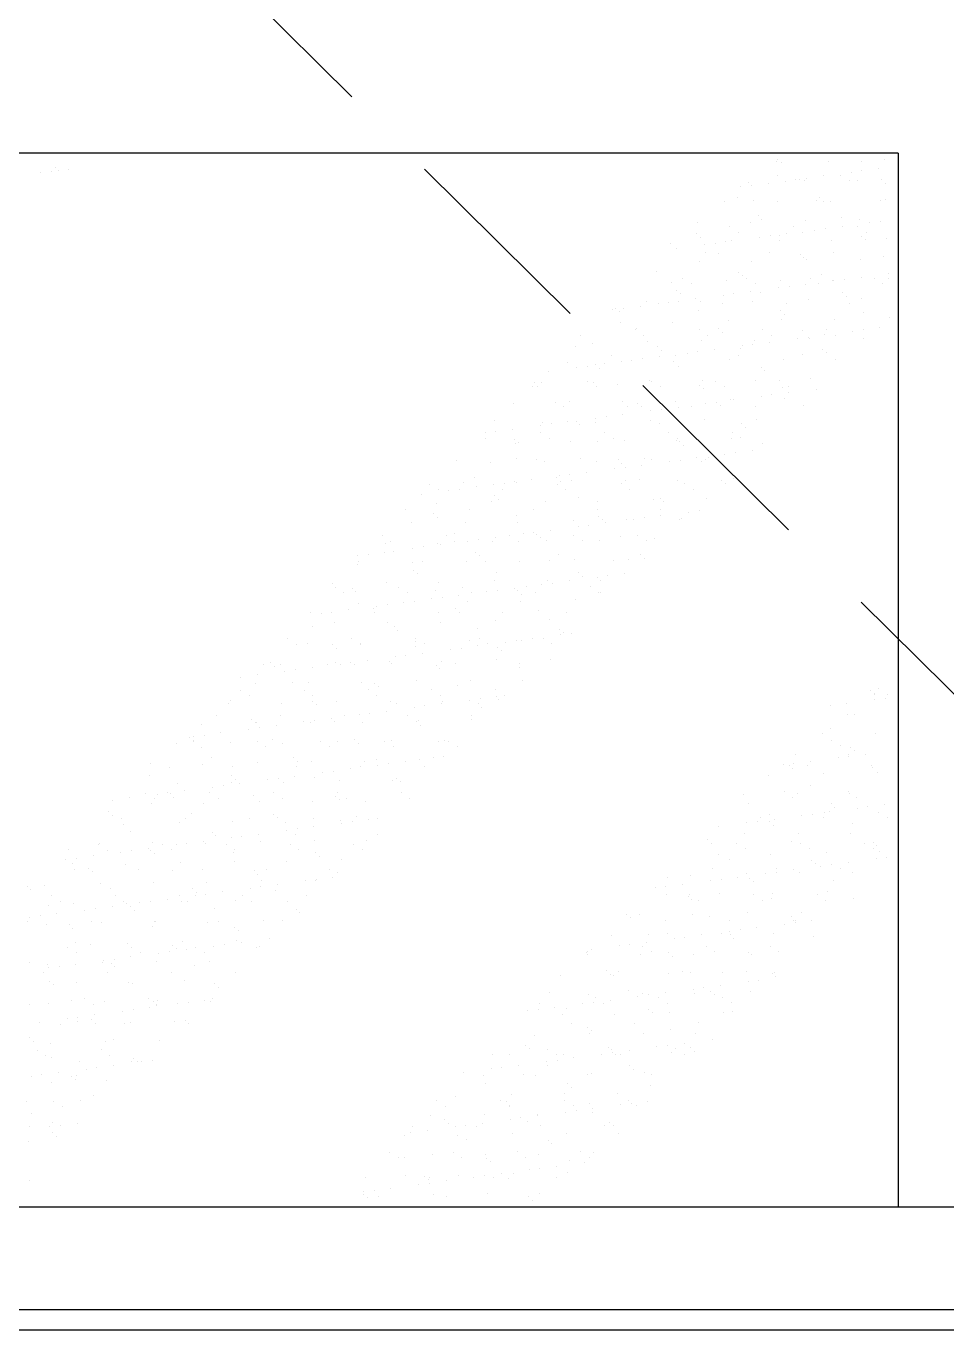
# Model space of a CAD drawing. Extents: x 686 to 7153, y 6615 to 11583.
# Drawn here: x 2781 to 3230, y 8051 to 8687 of the extents above; entities that cross this region are included whole.
import ezdxf

# ---------------------------------------------------------------- set-up
doc = ezdxf.new("R2010")
doc.units = 0
doc.header["$MEASUREMENT"] = 0
doc.linetypes.add('DASHED2', pattern=[0.375, 0.25, -0.125])
for name, color, linetype in [('2', 2, 'CONTINUOUS'), ('3', 3, 'CONTINUOUS'), ('7', 7, 'CONTINUOUS'), ('BH', 3, 'CONTINUOUS'), ('TEXT', 3, 'CONTINUOUS')]:
    doc.layers.add(name, color=color, linetype=linetype)

# ---------------------------------------------------------------- blocks, each defined once
blk = doc.blocks.new('Q')
at = {"layer": 'BH'}
for p, q in [((405.98, -79.84), (405.98, -79.84)), ((407, -88.81), (407, -88.81)), ((408.81, -86.83), (408.81, -86.83)), ((410.65, -88.52), (410.65, -88.52)), ((415.13, -87.74), (415.13, -87.74)), ((760.74, -84.15), (760.74, -84.15)), ((761.34, -82.97), (761.34, -82.97)), ((763.19, -84.66), (763.19, -84.66)), ((786.32, -84.27), (786.32, -84.27)), ((801.95, -83.85), (801.95, -83.85)), ((802.28, -88.56), (802.28, -88.56)), ((810.41, -87.48), (810.41, -87.48)), ((813.33, -83.3), (813.33, -83.3)), ((401.79, -89.5), (401.79, -89.5)), ((747.25, -94.5), (747.25, -94.5)), ((756.58, -94.57), (756.58, -94.57)), ((760.99, -90.88), (760.99, -90.88)), ((765.21, -93.56), (765.21, -93.56)), ((770.16, -92.78), (770.16, -92.78)), ((771.89, -92.63), (771.89, -92.63)), ((774.26, -93.52), (774.26, -93.52)), ((775.37, -92.1), (775.37, -92.1)), ((783.5, -91.03), (783.5, -91.03)), ((792.13, -90.82), (792.13, -90.82)), ((796.35, -93.51), (796.35, -93.51)), ((797.08, -89.24), (797.08, -89.24)), ((800.43, -93.19), (800.43, -93.19)), ((811.9, -92.97), (811.9, -92.97)), ((813.75, -94.66), (813.75, -94.66)), ((741.83, -101.41), (741.83, -101.41)), ((743.24, -96.33), (743.24, -96.33)), ((748.45, -95.64), (748.45, -95.64)), ((781.84, -101.75), (781.84, -101.75)), ((735.19, -103.75), (735.19, -103.75)), ((749.25, -103.29), (749.25, -103.29)), ((761.37, -103.41), (761.37, -103.41)), ((780.39, -103.24), (780.39, -103.24)), ((783.68, -103.44), (783.68, -103.44)), ((786.95, -103.54), (786.95, -103.54)), ((811.53, -103.18), (811.53, -103.18)), ((813.96, -102.56), (813.96, -102.56)), ((722.3, -113.64), (722.3, -113.64)), ((747.88, -113.76), (747.88, -113.76)), ((751.78, -110.53), (751.78, -110.53)), ((753.62, -112.22), (753.62, -112.22)), ((774.89, -112.79), (774.89, -112.79)), ((792.38, -111.41), (792.38, -111.41)), ((801.06, -112.46), (801.06, -112.46)), ((806.3, -113.92), (806.3, -113.92)), ((811.5, -113.23), (811.5, -113.23)), ((721.72, -119.3), (721.72, -119.3)), ((737.93, -115.98), (737.93, -115.98)), ((742.14, -118.66), (742.14, -118.66)), ((757.67, -120.32), (757.67, -120.32)), ((762.32, -120.19), (762.32, -120.19)), ((765.8, -119.25), (765.8, -119.25)), ((769.07, -115.92), (769.07, -115.92)), ((773.29, -118.61), (773.29, -118.61)), ((779.38, -117.46), (779.38, -117.46)), ((784.59, -116.78), (784.59, -116.78)), ((792.72, -115.71), (792.72, -115.71)), ((800.21, -115.86), (800.21, -115.86)), ((802.34, -120.53), (802.34, -120.53)), ((804.43, -118.55), (804.43, -118.55)), ((708.81, -123.99), (708.81, -123.99)), ((711.96, -126.34), (711.96, -126.34)), ((723.56, -120.99), (723.56, -120.99)), ((725.55, -124.55), (725.55, -124.55)), ((730.75, -123.86), (730.75, -123.86)), ((735.82, -123.02), (735.82, -123.02)), ((738.88, -122.79), (738.88, -122.79)), ((752.46, -121.01), (752.46, -121.01)), ((762, -122.68), (762, -122.68)), ((787.58, -122.81), (787.58, -122.81)), ((804.18, -122.22), (804.18, -122.22)), ((814.59, -121.83), (814.59, -121.83)), ((722.93, -132.91), (722.93, -132.91)), ((726.18, -128.39), (726.18, -128.39)), ((732.26, -128.97), (732.26, -128.97)), ((748.51, -133.03), (748.51, -133.03)), ((757.33, -128.33), (757.33, -128.33)), ((772.28, -129.31), (772.28, -129.31)), ((774.12, -131), (774.12, -131)), ((775.52, -132.06), (775.52, -132.06)), ((788.47, -128.28), (788.47, -128.28)), ((801.69, -131.73), (801.69, -131.73)), ((812.88, -130.19), (812.88, -130.19)), ((702.2, -137.74), (702.2, -137.74)), ((742.21, -138.09), (742.21, -138.09)), ((744.06, -139.78), (744.06, -139.78)), ((782.82, -138.97), (782.82, -138.97)), ((815.52, -138.6), (815.52, -138.6)), ((709.44, -143.26), (709.44, -143.26)), ((714.86, -141.07), (714.86, -141.07)), ((719.08, -143.76), (719.08, -143.76)), ((736.45, -142.29), (736.45, -142.29)), ((746, -141.02), (746, -141.02)), ((750.22, -143.7), (750.22, -143.7)), ((761.68, -145.68), (761.68, -145.68)), ((762.63, -141.95), (762.63, -141.95)), ((766.89, -145), (766.89, -145)), ((775.02, -143.93), (775.02, -143.93)), ((777.15, -140.96), (777.15, -140.96)), ((781.36, -143.65), (781.36, -143.65)), ((788.21, -142.07), (788.21, -142.07)), ((788.6, -142.14), (788.6, -142.14)), ((793.81, -141.45), (793.81, -141.45)), ((801.94, -140.38), (801.94, -140.38)), ((808.29, -140.9), (808.29, -140.9)), ((812.5, -143.59), (812.5, -143.59)), ((815.22, -141.1), (815.22, -141.1)), ((697.38, -152.51), (697.38, -152.51)), ((712.15, -146.86), (712.15, -146.86)), ((713.05, -152.09), (713.05, -152.09)), ((714, -148.55), (714, -148.55)), ((721.18, -151.02), (721.18, -151.02)), ((723.56, -152.18), (723.56, -152.18)), ((734.77, -149.23), (734.77, -149.23)), ((739.97, -148.54), (739.97, -148.54)), ((748.1, -147.47), (748.1, -147.47)), ((749.14, -152.3), (749.14, -152.3)), ((752.76, -147.75), (752.76, -147.75)), ((776.15, -151.33), (776.15, -151.33)), ((792.77, -148.09), (792.77, -148.09)), ((794.62, -149.78), (794.62, -149.78)), ((802.32, -150.99), (802.32, -150.99)), ((680.93, -156.31), (680.93, -156.31)), ((682.09, -155.64), (682.09, -155.64)), ((683.94, -157.33), (683.94, -157.33)), ((686.14, -155.63), (686.14, -155.63)), ((694.26, -154.56), (694.26, -154.56)), ((703.12, -153.49), (703.12, -153.49)), ((707.85, -152.77), (707.85, -152.77)), ((722.7, -156.52), (722.7, -156.52)), ((734.26, -153.43), (734.26, -153.43)), ((762.71, -156.87), (762.71, -156.87)), ((764.55, -158.56), (764.55, -158.56)), ((765.4, -153.37), (765.4, -153.37)), ((796.54, -153.32), (796.54, -153.32)), ((803.32, -157.75), (803.32, -157.75)), ((684.49, -162.4), (684.49, -162.4)), ((692.64, -165.3), (692.64, -165.3)), ((710.07, -162.53), (710.07, -162.53)), ((737.08, -161.55), (737.08, -161.55)), ((763.26, -161.22), (763.26, -161.22)), ((788.84, -161.34), (788.84, -161.34)), ((811.16, -165.06), (811.16, -165.06)), ((815.85, -160.37), (815.85, -160.37)), ((664.87, -168.91), (664.87, -168.91)), ((691.8, -166.17), (691.8, -166.17)), ((696.01, -168.86), (696.01, -168.86)), ((722.94, -166.11), (722.94, -166.11)), ((724.19, -171.45), (724.19, -171.45)), ((727.16, -168.8), (727.16, -168.8)), ((732.65, -165.64), (732.65, -165.64)), ((734.49, -167.33), (734.49, -167.33)), ((749.77, -171.57), (749.77, -171.57)), ((754.08, -166.06), (754.08, -166.06)), ((758.3, -168.74), (758.3, -168.74)), ((770.9, -170.36), (770.9, -170.36)), ((773.25, -166.53), (773.25, -166.53)), ((776.11, -169.68), (776.11, -169.68)), ((776.78, -170.6), (776.78, -170.6)), ((784.24, -168.61), (784.24, -168.61)), ((785.22, -166), (785.22, -166)), ((789.44, -168.69), (789.44, -168.69)), ((797.82, -166.82), (797.82, -166.82)), ((802.95, -170.26), (802.95, -170.26)), ((803.03, -166.13), (803.03, -166.13)), ((662.57, -174.08), (662.57, -174.08)), ((671, -172.75), (671, -172.75)), ((698.01, -171.78), (698.01, -171.78)), ((702.59, -174.42), (702.59, -174.42)), ((704.43, -176.11), (704.43, -176.11)), ((717.07, -177.45), (717.07, -177.45)), ((722.27, -176.76), (722.27, -176.76)), ((730.4, -175.69), (730.4, -175.69)), ((743.19, -175.31), (743.19, -175.31)), ((743.99, -173.9), (743.99, -173.9)), ((749.19, -173.22), (749.19, -173.22)), ((757.32, -172.15), (757.32, -172.15)), ((783.21, -175.65), (783.21, -175.65)), ((785.05, -177.34), (785.05, -177.34)), ((658.94, -182.01), (658.94, -182.01)), ((668.44, -183.85), (668.44, -183.85)), ((672.53, -183.2), (672.53, -183.2)), ((676.57, -182.78), (676.57, -182.78)), ((680.05, -178.59), (680.05, -178.59)), ((685.12, -181.67), (685.12, -181.67)), ((690.15, -180.99), (690.15, -180.99)), ((695.36, -180.31), (695.36, -180.31)), ((703.48, -179.24), (703.48, -179.24)), ((710.7, -181.79), (710.7, -181.79)), ((711.2, -178.53), (711.2, -178.53)), ((713.13, -184.08), (713.13, -184.08)), ((737.71, -180.82), (737.71, -180.82)), ((742.34, -178.47), (742.34, -178.47)), ((753.15, -184.43), (753.15, -184.43)), ((763.89, -180.49), (763.89, -180.49)), ((773.48, -178.42), (773.48, -178.42)), ((789.47, -180.61), (789.47, -180.61)), ((649.65, -186.32), (649.65, -186.32)), ((663.23, -184.54), (663.23, -184.54)), ((674.37, -184.89), (674.37, -184.89)), ((724.82, -190.71), (724.82, -190.71)), ((754.99, -186.11), (754.99, -186.11)), ((777.41, -189.86), (777.41, -189.86)), ((641.81, -194.01), (641.81, -194.01)), ((642.47, -191.97), (642.47, -191.97)), ((644.31, -193.66), (644.31, -193.66)), ((646.05, -191.9), (646.05, -191.9)), ((668.73, -191.27), (668.73, -191.27)), ((671.63, -192.02), (671.63, -192.02)), ((672.95, -193.95), (672.95, -193.95)), ((683.07, -192.86), (683.07, -192.86)), ((698.64, -191.05), (698.64, -191.05)), ((699.87, -191.21), (699.87, -191.21)), ((704.09, -193.9), (704.09, -193.9)), ((723.08, -193.2), (723.08, -193.2)), ((724.93, -194.89), (724.93, -194.89)), ((731.02, -191.16), (731.02, -191.16)), ((735.23, -193.84), (735.23, -193.84)), ((750.4, -190.84), (750.4, -190.84)), ((762.16, -191.1), (762.16, -191.1)), ((763.69, -194.09), (763.69, -194.09)), ((766.37, -193.78), (766.37, -193.78)), ((766.54, -196.83), (766.54, -196.83)), ((780.12, -195.04), (780.12, -195.04)), ((632.57, -202.25), (632.57, -202.25)), ((653.01, -201.64), (653.01, -201.64)), ((659.57, -201.27), (659.57, -201.27)), ((685.75, -200.94), (685.75, -200.94)), ((693.02, -201.98), (693.02, -201.98)), ((711.33, -201.06), (711.33, -201.06)), ((726.29, -202.13), (726.29, -202.13)), ((731.49, -201.44), (731.49, -201.44)), ((733.63, -202.86), (733.63, -202.86)), ((738.34, -200.09), (738.34, -200.09)), ((739.62, -200.37), (739.62, -200.37)), ((750.41, -203.51), (750.41, -203.51)), ((753.21, -198.58), (753.21, -198.58)), ((758.41, -197.9), (758.41, -197.9)), ((764.52, -199.76), (764.52, -199.76)), ((773.64, -203.21), (773.64, -203.21)), ((656.99, -203.68), (656.99, -203.68)), ((672.45, -209.21), (672.45, -209.21)), ((677.66, -208.53), (677.66, -208.53)), ((685.79, -207.46), (685.79, -207.46)), ((688.13, -203.63), (688.13, -203.63)), ((694.87, -203.67), (694.87, -203.67)), ((699.37, -205.67), (699.37, -205.67)), ((704.58, -204.98), (704.58, -204.98)), ((712.7, -203.91), (712.7, -203.91)), ((719.27, -203.57), (719.27, -203.57)), ((622.95, -210.41), (622.95, -210.41)), ((623.82, -215.62), (623.82, -215.62)), ((631.95, -214.55), (631.95, -214.55)), ((645.53, -212.76), (645.53, -212.76)), ((646.68, -211.17), (646.68, -211.17)), ((650.74, -212.07), (650.74, -212.07)), ((658.87, -211), (658.87, -211)), ((662.96, -210.76), (662.96, -210.76)), ((664.81, -212.44), (664.81, -212.44)), ((672.26, -211.29), (672.26, -211.29)), ((699.27, -210.32), (699.27, -210.32)), ((703.57, -211.64), (703.57, -211.64)), ((725.45, -209.98), (725.45, -209.98)), ((739.09, -216.2), (739.09, -216.2)), ((743.58, -211.98), (743.58, -211.98)), ((745.42, -213.67), (745.42, -213.67)), ((751.03, -210.11), (751.03, -210.11)), ((618.62, -216.3), (618.62, -216.3)), ((618.74, -219.11), (618.74, -219.11)), ((632.9, -219.53), (632.9, -219.53)), ((633.2, -221.52), (633.2, -221.52)), ((634.74, -221.22), (634.74, -221.22)), ((645.67, -216.37), (645.67, -216.37)), ((649.88, -219.05), (649.88, -219.05)), ((660.2, -220.54), (660.2, -220.54)), ((673.51, -220.42), (673.51, -220.42)), ((676.81, -216.31), (676.81, -216.31)), ((681.03, -219), (681.03, -219)), ((686.38, -220.21), (686.38, -220.21)), ((707.95, -216.25), (707.95, -216.25)), ((711.96, -220.33), (711.96, -220.33)), ((712.17, -218.94), (712.17, -218.94)), ((713.52, -220.76), (713.52, -220.76)), ((715.36, -222.45), (715.36, -222.45)), ((738.97, -219.36), (738.97, -219.36)), ((743.31, -218.88), (743.31, -218.88)), ((754.12, -221.64), (754.12, -221.64)), ((633.92, -228.78), (633.92, -228.78)), ((665.07, -228.72), (665.07, -228.72)), ((696.21, -228.67), (696.21, -228.67)), ((721.92, -228.59), (721.92, -228.59)), ((727.35, -228.61), (727.35, -228.61)), ((735.51, -226.8), (735.51, -226.8)), ((740.71, -226.12), (740.71, -226.12)), ((748.84, -225.05), (748.84, -225.05)), ((604.68, -230), (604.68, -230)), ((621.14, -230.77), (621.14, -230.77)), ((643.44, -229.19), (643.44, -229.19)), ((647.31, -230.43), (647.31, -230.43)), ((672.89, -230.56), (672.89, -230.56)), ((681.67, -233.89), (681.67, -233.89)), ((683.46, -229.54), (683.46, -229.54)), ((685.3, -231.23), (685.3, -231.23)), ((686.88, -233.21), (686.88, -233.21)), ((695.01, -232.14), (695.01, -232.14)), ((699.9, -229.58), (699.9, -229.58)), ((708.59, -230.35), (708.59, -230.35)), ((713.79, -229.66), (713.79, -229.66)), ((724.06, -230.42), (724.06, -230.42)), ((726.08, -229.25), (726.08, -229.25)), ((591.46, -241.52), (591.46, -241.52)), ((608.24, -240.66), (608.24, -240.66)), ((613.38, -237.97), (613.38, -237.97)), ((622.6, -241.46), (622.6, -241.46)), ((627.84, -240.98), (627.84, -240.98)), ((633.04, -240.29), (633.04, -240.29)), ((633.83, -240.78), (633.83, -240.78)), ((641.17, -239.22), (641.17, -239.22)), ((653.4, -238.31), (653.4, -238.31)), ((653.74, -241.41), (653.74, -241.41)), ((654.75, -237.44), (654.75, -237.44)), ((655.24, -240), (655.24, -240)), ((659.96, -236.75), (659.96, -236.75)), ((660.83, -239.81), (660.83, -239.81)), ((668.09, -235.68), (668.09, -235.68)), ((684.88, -241.35), (684.88, -241.35)), ((687.01, -239.48), (687.01, -239.48)), ((694, -239.2), (694, -239.2)), ((712.59, -239.6), (712.59, -239.6)), ((716.03, -241.29), (716.03, -241.29)), ((734.02, -239.54), (734.02, -239.54)), ((735.86, -241.23), (735.86, -241.23)), ((739.6, -238.63), (739.6, -238.63)), ((587.34, -246.31), (587.34, -246.31)), ((595.68, -244.21), (595.68, -244.21)), ((600.92, -244.52), (600.92, -244.52)), ((606.12, -243.84), (606.12, -243.84)), ((614.25, -242.77), (614.25, -242.77)), ((623.34, -247.09), (623.34, -247.09)), ((626.82, -244.15), (626.82, -244.15)), ((657.96, -244.09), (657.96, -244.09)), ((663.94, -247.98), (663.94, -247.98)), ((689.1, -244.04), (689.1, -244.04)), ((720.24, -243.98), (720.24, -243.98)), ((579.72, -253.93), (579.72, -253.93)), ((594.76, -251.01), (594.76, -251.01)), ((610.86, -253.88), (610.86, -253.88)), ((621.77, -250.04), (621.77, -250.04)), ((625.18, -248.78), (625.18, -248.78)), ((642, -253.82), (642, -253.82)), ((647.94, -249.7), (647.94, -249.7)), ((673.14, -253.76), (673.14, -253.76)), ((673.52, -249.83), (673.52, -249.83)), ((700.53, -248.85), (700.53, -248.85)), ((703.95, -248.32), (703.95, -248.32)), ((704.28, -253.71), (704.28, -253.71)), ((705.8, -250.01), (705.8, -250.01)), ((723.01, -254.34), (723.01, -254.34)), ((726.71, -248.52), (726.71, -248.52)), ((582.7, -260.26), (582.7, -260.26)), ((593.27, -255.87), (593.27, -255.87)), ((595.12, -257.56), (595.12, -257.56)), ((608.87, -259.93), (608.87, -259.93)), ((633.88, -256.75), (633.88, -256.75)), ((634.46, -260.05), (634.46, -260.05)), ((661.46, -259.08), (661.46, -259.08)), ((673.89, -257.1), (673.89, -257.1)), ((675.74, -258.78), (675.74, -258.78)), ((677.31, -260.36), (677.31, -260.36)), ((687.64, -258.75), (687.64, -258.75)), ((690.89, -258.57), (690.89, -258.57)), ((696.1, -257.88), (696.1, -257.88)), ((704.23, -256.81), (704.23, -256.81)), ((713.22, -258.87), (713.22, -258.87)), ((714.5, -257.98), (714.5, -257.98)), ((717.81, -255.03), (717.81, -255.03)), ((568.4, -266.62), (568.4, -266.62)), ((599.54, -266.56), (599.54, -266.56)), ((603.82, -265.53), (603.82, -265.53)), ((630.68, -266.5), (630.68, -266.5)), ((637.06, -265.66), (637.06, -265.66)), ((642.26, -264.97), (642.26, -264.97)), ((643.83, -265.87), (643.83, -265.87)), ((650.39, -263.9), (650.39, -263.9)), ((661.82, -266.45), (661.82, -266.45)), ((663.97, -262.11), (663.97, -262.11)), ((669.18, -261.43), (669.18, -261.43)), ((684.44, -266.76), (684.44, -266.76)), ((692.96, -266.39), (692.96, -266.39)), ((569.81, -270.16), (569.81, -270.16)), ((572.61, -269.3), (572.61, -269.3)), ((583.22, -272.74), (583.22, -272.74)), ((588.43, -272.06), (588.43, -272.06)), ((595.39, -270.28), (595.39, -270.28)), ((596.56, -270.99), (596.56, -270.99)), ((603.75, -269.25), (603.75, -269.25)), ((610.14, -269.2), (610.14, -269.2)), ((615.34, -268.52), (615.34, -268.52)), ((622.4, -269.31), (622.4, -269.31)), ((623.47, -267.44), (623.47, -267.44)), ((634.9, -269.19), (634.9, -269.19)), ((645.68, -267.56), (645.68, -267.56)), ((648.57, -268.97), (648.57, -268.97)), ((666.04, -269.13), (666.04, -269.13)), ((674.15, -269.09), (674.15, -269.09)), ((697.18, -269.08), (697.18, -269.08)), ((701.16, -268.12), (701.16, -268.12)), ((556.3, -276.29), (556.3, -276.29)), ((556.65, -279.03), (556.65, -279.03)), ((561.51, -275.6), (561.51, -275.6)), ((569.64, -274.53), (569.64, -274.53)), ((573.76, -274.31), (573.76, -274.31)), ((583.33, -279.53), (583.33, -279.53)), ((587.79, -278.98), (587.79, -278.98)), ((609.5, -279.2), (609.5, -279.2)), ((613.77, -274.65), (613.77, -274.65)), ((615.61, -276.34), (615.61, -276.34)), ((618.93, -278.92), (618.93, -278.92)), ((635.09, -279.32), (635.09, -279.32)), ((650.08, -278.86), (650.08, -278.86)), ((654.38, -275.53), (654.38, -275.53)), ((662.09, -278.35), (662.09, -278.35)), ((681.22, -278.81), (681.22, -278.81)), ((688.27, -278.01), (688.27, -278.01)), ((694.39, -275.88), (694.39, -275.88)), ((696.23, -277.57), (696.23, -277.57)), ((556.32, -280.5), (556.32, -280.5)), ((583.71, -283.43), (583.71, -283.43)), ((585.55, -285.11), (585.55, -285.11)), ((624.31, -284.31), (624.31, -284.31)), ((664.33, -284.65), (664.33, -284.65)), ((678.4, -286.11), (678.4, -286.11)), ((686.53, -285.03), (686.53, -285.03)), ((544.26, -289.76), (544.26, -289.76)), ((545.33, -291.72), (545.33, -291.72)), ((553.65, -292.2), (553.65, -292.2)), ((570.44, -289.42), (570.44, -289.42)), ((576.47, -291.66), (576.47, -291.66)), ((596.02, -289.55), (596.02, -289.55)), ((607.61, -291.6), (607.61, -291.6)), ((623.03, -288.57), (623.03, -288.57)), ((632.69, -292.12), (632.69, -292.12)), ((638.75, -291.55), (638.75, -291.55)), ((646.28, -290.33), (646.28, -290.33)), ((649.2, -288.24), (649.2, -288.24)), ((651.48, -289.65), (651.48, -289.65)), ((659.61, -288.58), (659.61, -288.58)), ((666.17, -286.34), (666.17, -286.34)), ((669.9, -291.49), (669.9, -291.49)), ((673.19, -286.79), (673.19, -286.79)), ((674.78, -288.36), (674.78, -288.36)), ((549.55, -294.4), (549.55, -294.4)), ((555.49, -293.89), (555.49, -293.89)), ((580.69, -294.35), (580.69, -294.35)), ((583.96, -298.8), (583.96, -298.8)), ((592.44, -297.42), (592.44, -297.42)), ((594.25, -293.09), (594.25, -293.09)), ((597.65, -296.74), (597.65, -296.74)), ((605.78, -295.67), (605.78, -295.67)), ((610.13, -298.47), (610.13, -298.47)), ((611.83, -294.29), (611.83, -294.29)), ((619.36, -293.88), (619.36, -293.88)), ((624.56, -293.19), (624.56, -293.19)), ((634.27, -293.43), (634.27, -293.43)), ((635.72, -298.59), (635.72, -298.59)), ((636.11, -295.12), (636.11, -295.12)), ((642.97, -294.23), (642.97, -294.23)), ((662.72, -297.62), (662.72, -297.62)), ((674.11, -294.18), (674.11, -294.18)), ((674.87, -294.31), (674.87, -294.31)), ((533.59, -304.13), (533.59, -304.13)), ((538.61, -304.51), (538.61, -304.51)), ((543.81, -303.82), (543.81, -303.82)), ((551.94, -302.75), (551.94, -302.75)), ((556.95, -299.77), (556.95, -299.77)), ((564.19, -301.86), (564.19, -301.86)), ((564.73, -304.07), (564.73, -304.07)), ((565.52, -300.97), (565.52, -300.97)), ((570.73, -300.28), (570.73, -300.28)), ((578.86, -299.21), (578.86, -299.21)), ((595.87, -304.02), (595.87, -304.02)), ((604.21, -302.21), (604.21, -302.21)), ((606.05, -303.9), (606.05, -303.9)), ((627.01, -303.96), (627.01, -303.96)), ((644.81, -303.09), (644.81, -303.09)), ((658.15, -303.9), (658.15, -303.9)), ((534.13, -310.64), (534.13, -310.64)), ((544.89, -309.03), (544.89, -309.03)), ((571.07, -308.69), (571.07, -308.69)), ((574.14, -310.98), (574.14, -310.98)), ((596.65, -308.81), (596.65, -308.81)), ((623.66, -307.84), (623.66, -307.84)), ((649.83, -307.51), (649.83, -307.51)), ((522.27, -316.81), (522.27, -316.81)), ((553.41, -316.76), (553.41, -316.76)), ((575.99, -312.67), (575.99, -312.67)), ((584.55, -316.7), (584.55, -316.7)), ((610.76, -317.73), (610.76, -317.73)), ((614.75, -311.87), (614.75, -311.87)), ((615.69, -316.64), (615.69, -316.64)), ((633.78, -317.87), (633.78, -317.87)), ((636.35, -317.86), (636.35, -317.86)), ((641.91, -316.8), (641.91, -316.8)), ((646.83, -316.59), (646.83, -316.59)), ((654.76, -312.21), (654.76, -312.21)), ((655.5, -315.01), (655.5, -315.01)), ((656.61, -313.9), (656.61, -313.9)), ((660.7, -314.33), (660.7, -314.33)), ((526.48, -319.5), (526.48, -319.5)), ((532, -318.92), (532, -318.92)), ((544.08, -319.76), (544.08, -319.76)), ((545.93, -321.45), (545.93, -321.45)), ((557.58, -319.04), (557.58, -319.04)), ((557.62, -319.44), (557.62, -319.44)), ((584.59, -318.07), (584.59, -318.07)), ((584.69, -320.64), (584.69, -320.64)), ((588.08, -323.89), (588.08, -323.89)), ((588.76, -319.39), (588.76, -319.39)), ((601.66, -322.1), (601.66, -322.1)), ((606.87, -321.41), (606.87, -321.41)), ((615, -320.34), (615, -320.34)), ((619.91, -319.33), (619.91, -319.33)), ((624.7, -320.99), (624.7, -320.99)), ((626.55, -322.68), (626.55, -322.68)), ((628.58, -318.56), (628.58, -318.56)), ((651.05, -319.27), (651.05, -319.27)), ((510.52, -329.23), (510.52, -329.23)), ((514.02, -328.54), (514.02, -328.54)), ((515.87, -330.23), (515.87, -330.23)), ((518.51, -329.27), (518.51, -329.27)), ((541.66, -329.17), (541.66, -329.17)), ((545.52, -328.29), (545.52, -328.29)), ((547.83, -329.19), (547.83, -329.19)), ((553.03, -328.5), (553.03, -328.5)), ((554.63, -329.42), (554.63, -329.42)), ((561.16, -327.43), (561.16, -327.43)), ((571.7, -327.96), (571.7, -327.96)), ((572.8, -329.11), (572.8, -329.11)), ((574.74, -325.64), (574.74, -325.64)), ((579.95, -324.96), (579.95, -324.96)), ((594.64, -329.77), (594.64, -329.77)), ((597.28, -328.08), (597.28, -328.08)), ((603.95, -329.06), (603.95, -329.06)), ((624.29, -327.11), (624.29, -327.11)), ((635.09, -329), (635.09, -329)), ((635.25, -330.65), (635.25, -330.65)), ((650.46, -326.78), (650.46, -326.78)), ((499.2, -335.59), (499.2, -335.59)), ((507.33, -334.52), (507.33, -334.52)), ((520.91, -332.73), (520.91, -332.73)), ((526.11, -332.05), (526.11, -332.05)), ((534.24, -330.98), (534.24, -330.98)), ((596.48, -331.45), (596.48, -331.45)), ((611.39, -337), (611.39, -337)), ((499.2, -341.91), (499.2, -341.91)), ((506.45, -338.52), (506.45, -338.52)), ((524.57, -338.2), (524.57, -338.2)), ((530.34, -341.85), (530.34, -341.85)), ((532.63, -338.19), (532.63, -338.19)), ((558.21, -338.31), (558.21, -338.31)), ((561.48, -341.8), (561.48, -341.8)), ((564.58, -338.54), (564.58, -338.54)), ((566.42, -340.23), (566.42, -340.23)), ((585.22, -337.34), (585.22, -337.34)), ((592.62, -341.74), (592.62, -341.74)), ((605.18, -339.43), (605.18, -339.43)), ((623.77, -341.68), (623.77, -341.68)), ((636.98, -337.13), (636.98, -337.13)), ((806.44, -342.23), (806.44, -342.23)), ((810.61, -341.34), (810.61, -341.34)), ((493.56, -348.41), (493.56, -348.41)), ((494.5, -346.98), (494.5, -346.98)), ((503.42, -344.6), (503.42, -344.6)), ((519.14, -348.54), (519.14, -348.54)), ((534.52, -347.32), (534.52, -347.32)), ((534.56, -344.54), (534.56, -344.54)), ((536.36, -349.01), (536.36, -349.01)), ((546.15, -347.56), (546.15, -347.56)), ((565.7, -344.48), (565.7, -344.48)), ((572.33, -347.23), (572.33, -347.23)), ((575.12, -348.2), (575.12, -348.2)), ((589.17, -349.64), (589.17, -349.64)), ((596.84, -344.43), (596.84, -344.43)), ((597.3, -348.57), (597.3, -348.57)), ((597.91, -347.35), (597.91, -347.35)), ((610.88, -346.78), (610.88, -346.78)), ((615.14, -348.55), (615.14, -348.55)), ((616.09, -346.09), (616.09, -346.09)), ((624.22, -345.02), (624.22, -345.02)), ((624.92, -346.38), (624.92, -346.38)), ((627.98, -344.37), (627.98, -344.37)), ((786.81, -349.51), (786.81, -349.51)), ((794.94, -348.44), (794.94, -348.44)), ((808.28, -343.91), (808.28, -343.91)), ((808.53, -346.65), (808.53, -346.65)), ((808.62, -343.68), (808.62, -343.68)), ((813.73, -345.96), (813.73, -345.96)), ((814.83, -344.03), (814.83, -344.03)), ((487.46, -354.33), (487.46, -354.33)), ((504.46, -356.1), (504.46, -356.1)), ((518.6, -354.27), (518.6, -354.27)), ((543.46, -355.65), (543.46, -355.65)), ((549.74, -354.21), (549.74, -354.21)), ((557.05, -353.86), (557.05, -353.86)), ((562.25, -353.18), (562.25, -353.18)), ((570.38, -352.11), (570.38, -352.11)), ((580.88, -354.16), (580.88, -354.16)), ((583.96, -350.32), (583.96, -350.32)), ((612.02, -354.1), (612.02, -354.1)), ((616.98, -350.24), (616.98, -350.24)), ((795.14, -354.02), (795.14, -354.02)), ((798.87, -353.76), (798.87, -353.76)), ((480.07, -358.76), (480.07, -358.76)), ((503.21, -360.95), (503.21, -360.95)), ((506.3, -357.78), (506.3, -357.78)), ((507.08, -357.79), (507.08, -357.79)), ((508.42, -360.27), (508.42, -360.27)), ((516.55, -359.2), (516.55, -359.2)), ((530.13, -357.41), (530.13, -357.41)), ((533.26, -357.45), (533.26, -357.45)), ((535.33, -356.72), (535.33, -356.72)), ((545.06, -356.98), (545.06, -356.98)), ((558.84, -357.58), (558.84, -357.58)), ((585.08, -357.32), (585.08, -357.32)), ((585.85, -356.6), (585.85, -356.6)), ((586.92, -359.01), (586.92, -359.01)), ((612.02, -356.27), (612.02, -356.27)), ((786.92, -360.66), (786.92, -360.66)), ((468.02, -368.01), (468.02, -368.01)), ((474.4, -364.87), (474.4, -364.87)), ((476.13, -367.01), (476.13, -367.01)), ((476.24, -366.56), (476.24, -366.56)), ((476.29, -364.5), (476.29, -364.5)), ((481.5, -363.81), (481.5, -363.81)), ((489.63, -362.74), (489.63, -362.74)), ((494.19, -367.68), (494.19, -367.68)), ((507.28, -366.95), (507.28, -366.95)), ((515, -365.76), (515, -365.76)), ((519.77, -367.8), (519.77, -367.8)), ((538.42, -366.89), (538.42, -366.89)), ((546.78, -366.83), (546.78, -366.83)), ((555.01, -366.1), (555.01, -366.1)), ((556.86, -367.79), (556.86, -367.79)), ((569.56, -366.84), (569.56, -366.84)), ((572.96, -366.5), (572.96, -366.5)), ((595.62, -366.98), (595.62, -366.98)), ((598.54, -366.62), (598.54, -366.62)), ((600.7, -366.78), (600.7, -366.78)), ((783.08, -363.28), (783.08, -363.28)), ((787.55, -366.44), (787.55, -366.44)), ((809.25, -362.94), (809.25, -362.94)), ((480.35, -369.69), (480.35, -369.69)), ((484.94, -374.53), (484.94, -374.53)), ((511.49, -369.64), (511.49, -369.64)), ((524.95, -374.88), (524.95, -374.88)), ((542.63, -369.58), (542.63, -369.58)), ((573.78, -369.52), (573.78, -369.52)), ((593.18, -375), (593.18, -375)), ((598.39, -374.31), (598.39, -374.31)), ((604.92, -369.47), (604.92, -369.47)), ((770.19, -373.17), (770.19, -373.17)), ((790.83, -374.87), (790.83, -374.87)), ((791.77, -369.13), (791.77, -369.13)), ((795.77, -373.29), (795.77, -373.29)), ((796.03, -374.18), (796.03, -374.18)), ((796.87, -369.78), (796.87, -369.78)), ((798.71, -371.47), (798.71, -371.47)), ((804.16, -373.11), (804.16, -373.11)), ((455.12, -377.91), (455.12, -377.91)), ((464.39, -379.42), (464.39, -379.42)), ((480.7, -378.03), (480.7, -378.03)), ((495.53, -379.37), (495.53, -379.37)), ((507.71, -377.06), (507.71, -377.06)), ((526.67, -379.31), (526.67, -379.31)), ((526.8, -376.57), (526.8, -376.57)), ((533.89, -376.72), (533.89, -376.72)), ((544.55, -381.4), (544.55, -381.4)), ((552.68, -380.33), (552.68, -380.33)), ((557.82, -379.25), (557.82, -379.25)), ((559.47, -376.85), (559.47, -376.85)), ((565.56, -375.76), (565.56, -375.76)), ((566.27, -378.54), (566.27, -378.54)), ((571.47, -377.86), (571.47, -377.86)), ((579.6, -376.79), (579.6, -376.79)), ((586.48, -375.87), (586.48, -375.87)), ((588.96, -379.2), (588.96, -379.2)), ((763.91, -378.41), (763.91, -378.41)), ((766.81, -378.56), (766.81, -378.56)), ((768.65, -380.25), (768.65, -380.25)), ((769.11, -377.73), (769.11, -377.73)), ((775.81, -378.86), (775.81, -378.86)), ((777.24, -376.66), (777.24, -376.66)), ((806.95, -378.8), (806.95, -378.8)), ((807.41, -379.44), (807.41, -379.44)), ((454.88, -383.31), (454.88, -383.31)), ((468.64, -387.28), (468.64, -387.28)), ((494.82, -386.95), (494.82, -386.95)), ((494.89, -383.65), (494.89, -383.65)), ((496.74, -385.34), (496.74, -385.34)), ((498.85, -387.42), (498.85, -387.42)), ((512.43, -385.63), (512.43, -385.63)), ((517.64, -384.94), (517.64, -384.94)), ((520.4, -387.07), (520.4, -387.07)), ((525.77, -383.87), (525.77, -383.87)), ((535.5, -384.54), (535.5, -384.54)), ((539.35, -382.09), (539.35, -382.09)), ((547.41, -386.1), (547.41, -386.1)), ((573.59, -385.77), (573.59, -385.77)), ((575.51, -384.88), (575.51, -384.88)), ((577.35, -386.57), (577.35, -386.57)), ((756.7, -383.52), (756.7, -383.52)), ((783.71, -382.55), (783.71, -382.55)), ((809.88, -382.21), (809.88, -382.21)), ((453.07, -392.11), (453.07, -392.11)), ((458.59, -392.72), (458.59, -392.72)), ((463.8, -392.03), (463.8, -392.03)), ((464.83, -392.43), (464.83, -392.43)), ((466.67, -394.12), (466.67, -394.12)), ((471.93, -390.96), (471.93, -390.96)), ((484.21, -392.05), (484.21, -392.05)), ((485.51, -389.17), (485.51, -389.17)), ((490.72, -388.49), (490.72, -388.49)), ((505.44, -393.31), (505.44, -393.31)), ((515.35, -391.99), (515.35, -391.99)), ((545.45, -393.66), (545.45, -393.66)), ((546.49, -391.94), (546.49, -391.94)), ((577.64, -391.88), (577.64, -391.88)), ((744.64, -392.77), (744.64, -392.77)), ((764.48, -391.54), (764.48, -391.54)), ((768.7, -394.23), (768.7, -394.23)), ((770.82, -392.44), (770.82, -392.44)), ((777.35, -388.22), (777.35, -388.22)), ((795.63, -391.48), (795.63, -391.48)), ((796.4, -392.56), (796.4, -392.56)), ((799.84, -394.17), (799.84, -394.17)), ((436.88, -395.58), (436.88, -395.58)), ((445.01, -394.51), (445.01, -394.51)), ((455.75, -397.18), (455.75, -397.18)), ((457.29, -394.79), (457.29, -394.79)), ((481.33, -397.3), (481.33, -397.3)), ((488.43, -394.74), (488.43, -394.74)), ((508.34, -396.33), (508.34, -396.33)), ((519.57, -394.68), (519.57, -394.68)), ((534.52, -395.99), (534.52, -395.99)), ((547.29, -395.35), (547.29, -395.35)), ((550.71, -394.62), (550.71, -394.62)), ((560.1, -396.11), (560.1, -396.11)), ((581.85, -394.57), (581.85, -394.57)), ((747.29, -397), (747.29, -397)), ((787.31, -397.34), (787.31, -397.34)), ((789.15, -399.03), (789.15, -399.03)), ((800.05, -399.55), (800.05, -399.55)), ((805.25, -398.86), (805.25, -398.86)), ((813.38, -397.79), (813.38, -397.79)), ((434.77, -401.21), (434.77, -401.21)), ((436.61, -402.9), (436.61, -402.9)), ((441.33, -404.52), (441.33, -404.52)), ((469.27, -406.55), (469.27, -406.55)), ((472.47, -404.46), (472.47, -404.46)), ((475.37, -402.09), (475.37, -402.09)), ((495.45, -406.22), (495.45, -406.22)), ((503.61, -404.41), (503.61, -404.41)), ((515.39, -402.44), (515.39, -402.44)), ((517.23, -404.12), (517.23, -404.12)), ((521.03, -406.34), (521.03, -406.34)), ((534.75, -404.35), (534.75, -404.35)), ((548.04, -405.37), (548.04, -405.37)), ((548.57, -406.76), (548.57, -406.76)), ((553.77, -406.08), (553.77, -406.08)), ((555.99, -403.32), (555.99, -403.32)), ((561.9, -405.01), (561.9, -405.01)), ((565.89, -404.29), (565.89, -404.29)), ((746.21, -406.64), (746.21, -406.64)), ((751.42, -405.95), (751.42, -405.95)), ((752.74, -403.95), (752.74, -403.95)), ((757.25, -406.12), (757.25, -406.12)), ((757.33, -402.79), (757.33, -402.79)), ((759.55, -404.88), (759.55, -404.88)), ((773.13, -403.09), (773.13, -403.09)), ((778.33, -402.41), (778.33, -402.41)), ((783.88, -403.9), (783.88, -403.9)), ((784.34, -401.81), (784.34, -401.81)), ((786.46, -401.34), (786.46, -401.34)), ((797.85, -407), (797.85, -407)), ((810.51, -401.48), (810.51, -401.48)), ((815.02, -403.84), (815.02, -403.84)), ((442.27, -407.52), (442.27, -407.52)), ((445.31, -410.87), (445.31, -410.87)), ((485.33, -411.21), (485.33, -411.21)), ((487.17, -412.9), (487.17, -412.9)), ((499.94, -413.17), (499.94, -413.17)), ((508.07, -412.1), (508.07, -412.1)), ((521.65, -410.31), (521.65, -410.31)), ((525.93, -412.1), (525.93, -412.1)), ((526.86, -409.62), (526.86, -409.62)), ((534.99, -408.55), (534.99, -408.55)), ((565.95, -412.44), (565.95, -412.44)), ((732.63, -408.42), (732.63, -408.42)), ((745.27, -412.04), (745.27, -412.04)), ((759.09, -407.81), (759.09, -407.81)), ((771.45, -411.71), (771.45, -411.71)), ((797.03, -411.83), (797.03, -411.83)), ((415.25, -419.65), (415.25, -419.65)), ((430, -417.2), (430, -417.2)), ((430.21, -416.78), (430.21, -416.78)), ((454.23, -419.18), (454.23, -419.18)), ((456.38, -416.44), (456.38, -416.44)), ((461.15, -417.15), (461.15, -417.15)), ((467.81, -417.4), (467.81, -417.4)), ((473.02, -416.71), (473.02, -416.71)), ((481.15, -415.64), (481.15, -415.64)), ((481.96, -416.57), (481.96, -416.57)), ((492.29, -417.09), (492.29, -417.09)), ((494.73, -413.85), (494.73, -413.85)), ((508.97, -415.59), (508.97, -415.59)), ((523.43, -417.03), (523.43, -417.03)), ((527.65, -419.72), (527.65, -419.72)), ((535.15, -415.26), (535.15, -415.26)), ((554.57, -416.98), (554.57, -416.98)), ((558.79, -419.66), (558.79, -419.66)), ((560.73, -415.38), (560.73, -415.38)), ((727.18, -414.9), (727.18, -414.9)), ((729.03, -416.58), (729.03, -416.58)), ((741.42, -416.64), (741.42, -416.64)), ((745.64, -419.32), (745.64, -419.32)), ((767.79, -415.78), (767.79, -415.78)), ((772.56, -416.58), (772.56, -416.58)), ((776.78, -419.27), (776.78, -419.27)), ((803.7, -416.52), (803.7, -416.52)), ((807.8, -416.12), (807.8, -416.12)), ((807.92, -419.21), (807.92, -419.21)), ((809.65, -417.81), (809.65, -417.81)), ((413.98, -424.48), (413.98, -424.48)), ((419.18, -423.8), (419.18, -423.8)), ((427.31, -422.73), (427.31, -422.73)), ((434.22, -419.89), (434.22, -419.89)), ((440.9, -420.94), (440.9, -420.94)), ((446.1, -420.25), (446.1, -420.25)), ((455.27, -419.99), (455.27, -419.99)), ((457.11, -421.68), (457.11, -421.68)), ((465.36, -419.83), (465.36, -419.83)), ((469.9, -425.82), (469.9, -425.82)), ((495.87, -420.87), (495.87, -420.87)), ((496.08, -425.49), (496.08, -425.49)), ((496.5, -419.78), (496.5, -419.78)), ((521.66, -425.61), (521.66, -425.61)), ((535.89, -421.22), (535.89, -421.22)), ((537.73, -422.91), (537.73, -422.91)), ((548.67, -424.64), (548.67, -424.64)), ((732.38, -421.93), (732.38, -421.93)), ((737.73, -424.56), (737.73, -424.56)), ((757.96, -422.06), (757.96, -422.06)), ((777.74, -424.9), (777.74, -424.9)), ((784.97, -421.08), (784.97, -421.08)), ((795.68, -426.01), (795.68, -426.01)), ((809.27, -424.23), (809.27, -424.23)), ((811.14, -420.75), (811.14, -420.75)), ((814.47, -423.54), (814.47, -423.54)), ((417.31, -426.67), (417.31, -426.67)), ((418.26, -429.62), (418.26, -429.62)), ((425.2, -428.77), (425.2, -428.77)), ((427.05, -430.45), (427.05, -430.45)), ((442.9, -426.79), (442.9, -426.79)), ((449.4, -429.56), (449.4, -429.56)), ((465.81, -429.65), (465.81, -429.65)), ((480.54, -429.5), (480.54, -429.5)), ((505.82, -429.99), (505.82, -429.99)), ((507.67, -431.68), (507.67, -431.68)), ((511.69, -429.45), (511.69, -429.45)), ((542.83, -429.39), (542.83, -429.39)), ((546.43, -430.88), (546.43, -430.88)), ((718.89, -432.28), (718.89, -432.28)), ((729.68, -429.05), (729.68, -429.05)), ((745.9, -431.31), (745.9, -431.31)), ((755.43, -431.31), (755.43, -431.31)), ((760.64, -430.63), (760.64, -430.63)), ((760.82, -429), (760.82, -429)), ((768.77, -429.56), (768.77, -429.56)), ((772.08, -430.98), (772.08, -430.98)), ((779.58, -426.59), (779.58, -426.59)), ((782.35, -427.77), (782.35, -427.77)), ((787.55, -427.08), (787.55, -427.08)), ((791.96, -428.94), (791.96, -428.94)), ((797.66, -431.1), (797.66, -431.1)), ((395.14, -437.54), (395.14, -437.54)), ((403.83, -437.02), (403.83, -437.02)), ((430.84, -436.05), (430.84, -436.05)), ((435.75, -438.43), (435.75, -438.43)), ((457.01, -435.71), (457.01, -435.71)), ((475.76, -438.77), (475.76, -438.77)), ((482.59, -435.83), (482.59, -435.83)), ((503.95, -438.53), (503.95, -438.53)), ((509.16, -437.84), (509.16, -437.84)), ((509.6, -434.86), (509.6, -434.86)), ((517.29, -436.77), (517.29, -436.77)), ((530.87, -434.99), (530.87, -434.99)), ((535.78, -434.53), (535.78, -434.53)), ((536.08, -434.3), (536.08, -434.3)), ((544.2, -433.23), (544.2, -433.23)), ((701.6, -438.4), (701.6, -438.4)), ((706.8, -437.72), (706.8, -437.72)), ((707.67, -433.33), (707.67, -433.33)), ((714.93, -436.64), (714.93, -436.64)), ((728.51, -434.86), (728.51, -434.86)), ((733.72, -434.17), (733.72, -434.17)), ((741.85, -433.1), (741.85, -433.1)), ((747.68, -433.68), (747.68, -433.68)), ((749.52, -435.37), (749.52, -435.37)), ((788.28, -434.56), (788.28, -434.56)), ((396.99, -439.23), (396.99, -439.23)), ((406.94, -442.3), (406.94, -442.3)), ((411.16, -444.99), (411.16, -444.99)), ((438.08, -442.24), (438.08, -442.24)), ((442.3, -444.93), (442.3, -444.93)), ((455.32, -444.93), (455.32, -444.93)), ((463.45, -443.86), (463.45, -443.86)), ((469.22, -442.19), (469.22, -442.19)), ((470.53, -445.09), (470.53, -445.09)), ((473.44, -444.87), (473.44, -444.87)), ((477.03, -442.07), (477.03, -442.07)), ((477.61, -440.46), (477.61, -440.46)), ((482.24, -441.39), (482.24, -441.39)), ((490.37, -440.32), (490.37, -440.32)), ((496.71, -444.75), (496.71, -444.75)), ((500.36, -442.13), (500.36, -442.13)), ((504.58, -444.82), (504.58, -444.82)), ((516.37, -439.65), (516.37, -439.65)), ((522.29, -444.88), (522.29, -444.88)), ((531.51, -442.07), (531.51, -442.07)), ((706.83, -441.54), (706.83, -441.54)), ((717.62, -442.45), (717.62, -442.45)), ((718.35, -441.74), (718.35, -441.74)), ((719.46, -444.14), (719.46, -444.14)), ((722.57, -444.42), (722.57, -444.42)), ((733.01, -441.2), (733.01, -441.2)), ((749.5, -441.68), (749.5, -441.68)), ((753.71, -444.36), (753.71, -444.36)), ((758.22, -443.34), (758.22, -443.34)), ((758.59, -441.32), (758.59, -441.32)), ((780.64, -441.62), (780.64, -441.62)), ((784.85, -444.31), (784.85, -444.31)), ((785.6, -440.35), (785.6, -440.35)), ((798.24, -443.68), (798.24, -443.68)), ((405.69, -447.2), (405.69, -447.2)), ((409.62, -450.95), (409.62, -450.95)), ((417.94, -445.94), (417.94, -445.94)), ((423.2, -449.16), (423.2, -449.16)), ((428.4, -448.48), (428.4, -448.48)), ((436.53, -447.4), (436.53, -447.4)), ((443.53, -446.06), (443.53, -446.06)), ((445.7, -447.55), (445.7, -447.55)), ((447.54, -449.24), (447.54, -449.24)), ((450.12, -445.62), (450.12, -445.62)), ((486.31, -448.43), (486.31, -448.43)), ((526.32, -448.77), (526.32, -448.77)), ((528.16, -450.46), (528.16, -450.46)), ((687.56, -451.23), (687.56, -451.23)), ((693.94, -451.43), (693.94, -451.43)), ((719.52, -451.55), (719.52, -451.55)), ((746.53, -450.58), (746.53, -450.58)), ((772.71, -450.24), (772.71, -450.24)), ((395.2, -454.72), (395.2, -454.72)), ((396.28, -452.7), (396.28, -452.7)), ((401.49, -452.02), (401.49, -452.02)), ((404.46, -456.29), (404.46, -456.29)), ((415.64, -456.32), (415.64, -456.32)), ((426.34, -454.66), (426.34, -454.66)), ((431.47, -455.31), (431.47, -455.31)), ((456.24, -457.21), (456.24, -457.21)), ((457.48, -454.6), (457.48, -454.6)), ((457.64, -454.98), (457.64, -454.98)), ((483.22, -455.1), (483.22, -455.1)), ((488.62, -454.55), (488.62, -454.55)), ((496.26, -457.55), (496.26, -457.55)), ((510.23, -454.13), (510.23, -454.13)), ((519.76, -454.49), (519.76, -454.49)), ((689.4, -452.92), (689.4, -452.92)), ((706.61, -454.15), (706.61, -454.15)), ((728.16, -452.11), (728.16, -452.11)), ((737.75, -454.09), (737.75, -454.09)), ((751.07, -457.78), (751.07, -457.78)), ((764.65, -455.99), (764.65, -455.99)), ((768.18, -452.46), (768.18, -452.46)), ((768.89, -454.04), (768.89, -454.04)), ((769.86, -455.31), (769.86, -455.31)), ((770.02, -454.15), (770.02, -454.15)), ((777.99, -454.23), (777.99, -454.23)), ((417.48, -458.01), (417.48, -458.01)), ((497.34, -464.02), (497.34, -464.02)), ((498.1, -459.24), (498.1, -459.24)), ((513.17, -463.21), (513.17, -463.21)), ((680.45, -461.78), (680.45, -461.78)), ((698.1, -460.89), (698.1, -460.89)), ((707.46, -460.8), (707.46, -460.8)), ((710.82, -463.08), (710.82, -463.08)), ((716.02, -462.39), (716.02, -462.39)), ((724.15, -461.32), (724.15, -461.32)), ((733.64, -460.47), (733.64, -460.47)), ((737.73, -459.53), (737.73, -459.53)), ((738.12, -461.24), (738.12, -461.24)), ((739.96, -462.92), (739.96, -462.92)), ((742.94, -458.85), (742.94, -458.85)), ((759.22, -460.59), (759.22, -460.59)), ((778.72, -462.12), (778.72, -462.12)), ((415.02, -467.34), (415.02, -467.34)), ((418.57, -465.21), (418.57, -465.21)), ((419.23, -470.03), (419.23, -470.03)), ((426.18, -465.98), (426.18, -465.98)), ((444.16, -465.33), (444.16, -465.33)), ((446.16, -467.29), (446.16, -467.29)), ((450.37, -469.97), (450.37, -469.97)), ((459.34, -470.29), (459.34, -470.29)), ((464.54, -469.61), (464.54, -469.61)), ((466.2, -466.33), (466.2, -466.33)), ((468.04, -468.02), (468.04, -468.02)), ((471.16, -464.36), (471.16, -464.36)), ((472.67, -468.54), (472.67, -468.54)), ((477.3, -467.23), (477.3, -467.23)), ((481.52, -469.92), (481.52, -469.92)), ((486.25, -466.75), (486.25, -466.75)), ((491.46, -466.07), (491.46, -466.07)), ((499.59, -465), (499.59, -465)), ((506.8, -467.21), (506.8, -467.21)), ((508.44, -467.17), (508.44, -467.17)), ((668.04, -469.67), (668.04, -469.67)), ((668.36, -469.58), (668.36, -469.58)), ((670.32, -468.41), (670.32, -468.41)), ((683.9, -466.62), (683.9, -466.62)), ((689.1, -465.94), (689.1, -465.94)), ((695.29, -466.83), (695.29, -466.83)), ((697.23, -464.87), (697.23, -464.87)), ((699.51, -469.52), (699.51, -469.52)), ((708.05, -470.01), (708.05, -470.01)), ((726.43, -466.78), (726.43, -466.78)), ((730.65, -469.46), (730.65, -469.46)), ((747.16, -469.85), (747.16, -469.85)), ((757.57, -466.72), (757.57, -466.72)), ((761.79, -469.41), (761.79, -469.41)), ((396.12, -474.76), (396.12, -474.76)), ((405.09, -475.56), (405.09, -475.56)), ((410.71, -476.7), (410.71, -476.7)), ((418.84, -475.63), (418.84, -475.63)), ((432.1, -474.58), (432.1, -474.58)), ((432.42, -473.84), (432.42, -473.84)), ((436.14, -475.11), (436.14, -475.11)), ((437.62, -473.15), (437.62, -473.15)), ((437.98, -476.79), (437.98, -476.79)), ((445.75, -472.08), (445.75, -472.08)), ((458.27, -474.25), (458.27, -474.25)), ((476.74, -475.99), (476.74, -475.99)), ((483.85, -474.37), (483.85, -474.37)), ((668.39, -471.03), (668.39, -471.03)), ((694.57, -470.7), (694.57, -470.7)), ((709.9, -471.7), (709.9, -471.7)), ((720.15, -470.82), (720.15, -470.82)), ((748.66, -470.9), (748.66, -470.9)), ((403.27, -479.76), (403.27, -479.76)), ((405.5, -477.38), (405.5, -477.38)), ((434.41, -479.7), (434.41, -479.7)), ((465.56, -479.64), (465.56, -479.64)), ((496.7, -479.59), (496.7, -479.59)), ((655.5, -480.92), (655.5, -480.92)), ((677.99, -478.79), (677.99, -478.79)), ((679.84, -480.48), (679.84, -480.48)), ((681.08, -481.04), (681.08, -481.04)), ((683.55, -479.25), (683.55, -479.25)), ((708.09, -480.07), (708.09, -480.07)), ((714.69, -479.19), (714.69, -479.19)), ((718.6, -479.67), (718.6, -479.67)), ((734.27, -479.74), (734.27, -479.74)), ((745.83, -479.13), (745.83, -479.13)), ((758.61, -480.02), (758.61, -480.02)), ((759.85, -479.86), (759.85, -479.86)), ((760.45, -481.71), (760.45, -481.71)), ((406.08, -483.88), (406.08, -483.88)), ((407.92, -485.57), (407.92, -485.57)), ((419.2, -484.47), (419.2, -484.47)), ((444.79, -484.6), (444.79, -484.6)), ((446.68, -484.77), (446.68, -484.77)), ((471.79, -483.62), (471.79, -483.62)), ((486.69, -485.11), (486.69, -485.11)), ((488.54, -486.8), (488.54, -486.8)), ((649.77, -489.25), (649.77, -489.25)), ((688.54, -488.45), (688.54, -488.45)), ((706.45, -489.54), (706.45, -489.54)), ((720.04, -487.76), (720.04, -487.76)), ((725.24, -487.07), (725.24, -487.07)), ((728.55, -488.79), (728.55, -488.79)), ((733.37, -486), (733.37, -486)), ((746.95, -484.21), (746.95, -484.21)), ((747.79, -489.11), (747.79, -489.11)), ((752.16, -483.53), (752.16, -483.53)), ((396.17, -495.13), (396.17, -495.13)), ((405.72, -494.82), (405.72, -494.82)), ((416.62, -493.54), (416.62, -493.54)), ((423.09, -492.38), (423.09, -492.38)), ((427.31, -495.07), (427.31, -495.07)), ((432.73, -493.85), (432.73, -493.85)), ((454.23, -492.33), (454.23, -492.33)), ((456.63, -493.89), (456.63, -493.89)), ((458.45, -495.01), (458.45, -495.01)), ((458.48, -495.58), (458.48, -495.58)), ((458.9, -493.52), (458.9, -493.52)), ((468.56, -494.97), (468.56, -494.97)), ((473.76, -494.29), (473.76, -494.29)), ((481.89, -493.22), (481.89, -493.22)), ((484.48, -493.64), (484.48, -493.64)), ((485.37, -492.27), (485.37, -492.27)), ((645.3, -494.67), (645.3, -494.67)), ((666.2, -494.84), (666.2, -494.84)), ((669.02, -490.3), (669.02, -490.3)), ((671.41, -494.16), (671.41, -494.16)), ((672.22, -491.93), (672.22, -491.93)), ((676.44, -494.62), (676.44, -494.62)), ((679.54, -493.09), (679.54, -493.09)), ((693.12, -491.3), (693.12, -491.3)), ((695.2, -489.96), (695.2, -489.96)), ((698.32, -490.61), (698.32, -490.61)), ((703.36, -491.87), (703.36, -491.87)), ((707.58, -494.56), (707.58, -494.56)), ((720.78, -490.09), (720.78, -490.09)), ((730.39, -490.48), (730.39, -490.48)), ((734.51, -491.82), (734.51, -491.82)), ((738.72, -494.5), (738.72, -494.5)), ((414.72, -502.06), (414.72, -502.06)), ((419.93, -501.37), (419.93, -501.37)), ((428.06, -500.3), (428.06, -500.3)), ((441.64, -498.52), (441.64, -498.52)), ((446.84, -497.83), (446.84, -497.83)), ((454.97, -496.76), (454.97, -496.76)), ((639.28, -498.39), (639.28, -498.39)), ((644.49, -497.7), (644.49, -497.7)), ((652.62, -496.63), (652.62, -496.63)), ((656.13, -500.19), (656.13, -500.19)), ((658.47, -497.23), (658.47, -497.23)), ((681.71, -500.31), (681.71, -500.31)), ((698.49, -497.57), (698.49, -497.57)), ((700.33, -499.26), (700.33, -499.26)), ((708.72, -499.34), (708.72, -499.34)), ((734.9, -499.01), (734.9, -499.01)), ((739.09, -498.45), (739.09, -498.45)), ((401.14, -503.85), (401.14, -503.85)), ((411.35, -504.8), (411.35, -504.8)), ((419.83, -503.74), (419.83, -503.74)), ((426.57, -502.66), (426.57, -502.66)), ((428.41, -504.35), (428.41, -504.35)), ((442.49, -504.74), (442.49, -504.74)), ((445.42, -503.87), (445.42, -503.87)), ((467.18, -503.55), (467.18, -503.55)), ((472.42, -502.89), (472.42, -502.89)), ((473.63, -504.68), (473.63, -504.68)), ((660.48, -504.34), (660.48, -504.34)), ((668.43, -506.35), (668.43, -506.35)), ((670.27, -508.04), (670.27, -508.04)), ((691.62, -504.29), (691.62, -504.29)), ((709.03, -507.23), (709.03, -507.23)), ((722.76, -504.23), (722.76, -504.23)), ((396.51, -511.44), (396.51, -511.44)), ((398.35, -513.13), (398.35, -513.13)), ((406.35, -514.09), (406.35, -514.09)), ((433.36, -513.12), (433.36, -513.12)), ((437.11, -512.32), (437.11, -512.32)), ((459.53, -512.79), (459.53, -512.79)), ((638.37, -515.12), (638.37, -515.12)), ((642.64, -510.54), (642.64, -510.54)), ((669.65, -509.57), (669.65, -509.57)), ((695.83, -509.23), (695.83, -509.23)), ((715.67, -514.22), (715.67, -514.22)), ((721.41, -509.35), (721.41, -509.35)), ((729.26, -512.43), (729.26, -512.43)), ((400.03, -517.48), (400.03, -517.48)), ((404.24, -520.17), (404.24, -520.17)), ((407.05, -521.1), (407.05, -521.1)), ((431.17, -517.42), (431.17, -517.42)), ((435.39, -520.11), (435.39, -520.11)), ((447.07, -521.44), (447.07, -521.44)), ((622.23, -519.77), (622.23, -519.77)), ((630.59, -519.79), (630.59, -519.79)), ((640.21, -516.81), (640.21, -516.81)), ((649.16, -517.03), (649.16, -517.03)), ((653.38, -519.71), (653.38, -519.71)), ((656.76, -519.46), (656.76, -519.46)), ((661.84, -521.31), (661.84, -521.31)), ((675.42, -519.52), (675.42, -519.52)), ((678.97, -516.01), (678.97, -516.01)), ((680.3, -516.97), (680.3, -516.97)), ((680.63, -518.84), (680.63, -518.84)), ((682.34, -519.58), (682.34, -519.58)), ((684.52, -519.66), (684.52, -519.66)), ((688.76, -517.77), (688.76, -517.77)), ((702.34, -515.98), (702.34, -515.98)), ((707.54, -515.29), (707.54, -515.29)), ((709.35, -518.61), (709.35, -518.61)), ((711.44, -516.91), (711.44, -516.91)), ((715.66, -519.6), (715.66, -519.6)), ((718.99, -516.35), (718.99, -516.35)), ((720.83, -518.04), (720.83, -518.04)), ((420.46, -523.01), (420.46, -523.01)), ((423.94, -526.74), (423.94, -526.74)), ((429.15, -526.05), (429.15, -526.05)), ((437.28, -524.98), (437.28, -524.98)), ((446.05, -523.13), (446.05, -523.13)), ((448.91, -523.13), (448.91, -523.13)), ((450.86, -523.19), (450.86, -523.19)), ((456.06, -522.51), (456.06, -522.51)), ((621.59, -526.61), (621.59, -526.61)), ((626.79, -525.92), (626.79, -525.92)), ((634.92, -524.85), (634.92, -524.85)), ((648.5, -523.06), (648.5, -523.06)), ((648.91, -524.78), (648.91, -524.78)), ((653.71, -522.38), (653.71, -522.38)), ((688.92, -525.13), (688.92, -525.13)), ((690.77, -526.82), (690.77, -526.82)), ((397.02, -530.28), (397.02, -530.28)), ((402.23, -529.6), (402.23, -529.6)), ((406.98, -533.36), (406.98, -533.36)), ((410.36, -528.53), (410.36, -528.53)), ((417.01, -530.22), (417.01, -530.22)), ((418.85, -531.91), (418.85, -531.91)), ((419.42, -529.84), (419.42, -529.84)), ((433.99, -532.39), (433.99, -532.39)), ((608, -528.4), (608, -528.4)), ((617.69, -529.68), (617.69, -529.68)), ((618.85, -533.56), (618.85, -533.56)), ((637.41, -529.44), (637.41, -529.44)), ((643.27, -529.81), (643.27, -529.81)), ((658.86, -533.91), (658.86, -533.91)), ((668.56, -529.39), (668.56, -529.39)), ((670.28, -528.83), (670.28, -528.83)), ((696.46, -528.5), (696.46, -528.5)), ((699.7, -529.33), (699.7, -529.33)), ((427.55, -539.88), (427.55, -539.88)), ((604.21, -540.03), (604.21, -540.03)), ((631.22, -539.06), (631.22, -539.06)), ((657.39, -538.73), (657.39, -538.73)), ((660.71, -535.59), (660.71, -535.59)), ((682.97, -538.85), (682.97, -538.85)), ((699.47, -534.79), (699.47, -534.79)), ((394.92, -542.61), (394.92, -542.61)), ((408.1, -542.52), (408.1, -542.52)), ((412.32, -545.21), (412.32, -545.21)), ((421.09, -542.28), (421.09, -542.28)), ((594.95, -542.18), (594.95, -542.18)), ((599.17, -544.87), (599.17, -544.87)), ((626.09, -542.13), (626.09, -542.13)), ((628.8, -542.68), (628.8, -542.68)), ((630.31, -544.81), (630.31, -544.81)), ((630.64, -544.37), (630.64, -544.37)), ((657.23, -542.07), (657.23, -542.07)), ((661.45, -544.76), (661.45, -544.76)), ((669.41, -543.57), (669.41, -543.57)), ((671.06, -545.99), (671.06, -545.99)), ((684.64, -544.2), (684.64, -544.2)), ((688.38, -542.01), (688.38, -542.01)), ((689.85, -543.51), (689.85, -543.51)), ((692.59, -544.7), (692.59, -544.7)), ((697.98, -542.44), (697.98, -542.44)), ((397.49, -548.66), (397.49, -548.66)), ((407.61, -552.63), (407.61, -552.63)), ((419.58, -553.2), (419.58, -553.2)), ((592.15, -549.29), (592.15, -549.29)), ((598.74, -551.46), (598.74, -551.46)), ((600.58, -553.15), (600.58, -553.15)), ((617.22, -553.07), (617.22, -553.07)), ((618.32, -548.95), (618.32, -548.95)), ((630.81, -551.29), (630.81, -551.29)), ((636.01, -550.6), (636.01, -550.6)), ((639.34, -552.34), (639.34, -552.34)), ((643.9, -549.08), (643.9, -549.08)), ((644.14, -549.53), (644.14, -549.53)), ((657.72, -547.74), (657.72, -547.74)), ((662.93, -547.06), (662.93, -547.06)), ((670.91, -548.1), (670.91, -548.1)), ((679.36, -552.69), (679.36, -552.69)), ((396.36, -554.94), (396.36, -554.94)), ((406.24, -554.96), (406.24, -554.96)), ((407.44, -557.78), (407.44, -557.78)), ((409.28, -559.47), (409.28, -559.47)), ((411.45, -554.27), (411.45, -554.27)), ((579.26, -559.18), (579.26, -559.18)), ((582.17, -557.69), (582.17, -557.69)), ((583.21, -554.6), (583.21, -554.6)), ((590.3, -556.62), (590.3, -556.62)), ((603.89, -554.83), (603.89, -554.83)), ((604.84, -559.3), (604.84, -559.3)), ((609.09, -554.14), (609.09, -554.14)), ((614.35, -554.54), (614.35, -554.54)), ((631.85, -558.33), (631.85, -558.33)), ((645.49, -554.48), (645.49, -554.48)), ((658.02, -557.99), (658.02, -557.99)), ((676.63, -554.43), (676.63, -554.43)), ((681.2, -554.38), (681.2, -554.38)), ((683.6, -558.12), (683.6, -558.12)), ((395.55, -561.88), (395.55, -561.88)), ((609.28, -561.12), (609.28, -561.12)), ((649.3, -561.46), (649.3, -561.46)), ((651.14, -563.15), (651.14, -563.15)), ((571.89, -567.28), (571.89, -567.28)), ((576.1, -569.97), (576.1, -569.97)), ((579.22, -569.9), (579.22, -569.9)), ((592.78, -568.56), (592.78, -568.56)), ((603.03, -567.22), (603.03, -567.22)), ((607.24, -569.91), (607.24, -569.91)), ((618.95, -568.22), (618.95, -568.22)), ((619.24, -570.24), (619.24, -570.24)), ((621.08, -571.93), (621.08, -571.93)), ((634.17, -567.17), (634.17, -567.17)), ((638.39, -569.85), (638.39, -569.85)), ((644.53, -568.34), (644.53, -568.34)), ((659.84, -571.12), (659.84, -571.12)), ((665.31, -567.11), (665.31, -567.11)), ((669.53, -569.8), (669.53, -569.8)), ((671.54, -567.37), (671.54, -567.37)), ((579.89, -578.45), (579.89, -578.45)), ((605.47, -578.57), (605.47, -578.57)), ((626.44, -577.75), (626.44, -577.75)), ((632.48, -577.6), (632.48, -577.6)), ((640.03, -575.96), (640.03, -575.96)), ((645.23, -575.28), (645.23, -575.28)), ((653.36, -574.21), (653.36, -574.21)), ((658.65, -577.26), (658.65, -577.26)), ((666.94, -572.42), (666.94, -572.42)), ((396.18, -581.15), (396.18, -581.15)), ((560.14, -579.69), (560.14, -579.69)), ((572.61, -584.84), (572.61, -584.84)), ((586.19, -583.05), (586.19, -583.05)), ((589.18, -579.02), (589.18, -579.02)), ((591.02, -580.71), (591.02, -580.71)), ((591.28, -579.64), (591.28, -579.64)), ((591.39, -582.37), (591.39, -582.37)), ((599.52, -581.3), (599.52, -581.3)), ((613.11, -579.51), (613.11, -579.51)), ((618.31, -578.82), (618.31, -578.82)), ((622.43, -579.58), (622.43, -579.58)), ((629.78, -579.9), (629.78, -579.9)), ((653.57, -579.52), (653.57, -579.52)), ((559.11, -587.79), (559.11, -587.79)), ((559.27, -586.6), (559.27, -586.6)), ((560.96, -589.48), (560.96, -589.48)), ((564.48, -585.91), (564.48, -585.91)), ((566.4, -588.8), (566.4, -588.8)), ((593.41, -587.82), (593.41, -587.82)), ((599.72, -588.68), (599.72, -588.68)), ((619.58, -587.49), (619.58, -587.49)), ((639.73, -589.02), (639.73, -589.02)), ((641.58, -590.71), (641.58, -590.71)), ((645.16, -587.61), (645.16, -587.61))]:
    blk.add_line(p, q, dxfattribs=at)

msp = doc.modelspace()

# ---------------------------------------------------------------- linework, layer by layer
at = {"layer": '2', "color": 1}
msp.add_line((1136.04, 8050.92), (6836.04, 8050.92), dxfattribs=at)
at = {"layer": '3'}
msp.add_line((2336.04, 8060.92), (3536.04, 8060.92), dxfattribs=at)
at = {"layer": '3', "linetype": 'DASHED2', "ltscale": 400}
msp.add_lwpolyline([(3536.04, 10440.92), (2336.04, 9250.92), (3536.04, 8060.92)], dxfattribs=at)
at = {"layer": '7'}
for q in [(2386.04, 8624.92), (3206.04, 8110.92)]:
    msp.add_line((3206.04, 8624.92), q, dxfattribs=at)
msp.add_lwpolyline([(2386.04, 8624.92), (2386.04, 8110.92), (3486.04, 8110.92)], dxfattribs=at)

# ---------------------------------------------------------------- block references
at = {"layer": 'TEXT'}
msp.add_blockref('Q', (2386.04, 8704.92), dxfattribs=at)

doc.saveas('drawing.dxf')
